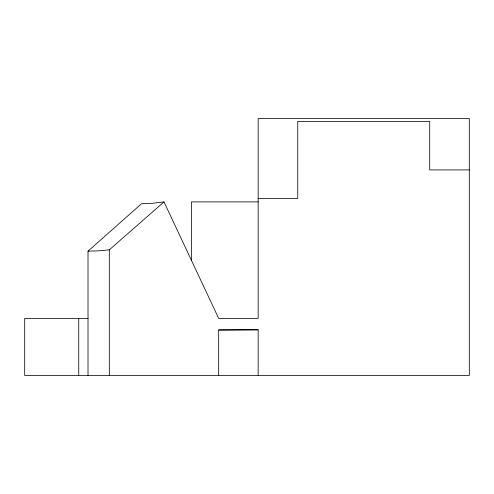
<?xml version="1.0" encoding="UTF-8"?>
<svg xmlns="http://www.w3.org/2000/svg" width="494" height="494" viewBox="0 0 494 494"><rect width="100%" height="100%" fill="white"/><g stroke="black" fill="none" stroke-linecap="round" stroke-linejoin="round"><path stroke-width="0.74" d="M88.012 375.471L88.012 251.162L141.556 203.701L152.776 203.25L163.996 201.892L218.669 318.371L258.158 318.371L258.158 118.529L469.3 118.529L469.3 375.471L24.7 375.471L24.7 318.371L87.994 318.371M88.012 251.162L98.664 250.835L109.316 249.853L163.996 201.892M218.941 330.165L258.158 329.794L258.158 375.471M469.3 169.917L429.706 169.917L429.706 121.382L297.752 121.382L297.752 198.465L258.158 198.465M258.158 201.892L191.413 201.892L191.413 260.523M258.158 329.794L218.669 329.794L218.669 375.471M109.316 249.853L109.316 375.471M78.75 318.371L78.75 375.471"/></g></svg>
